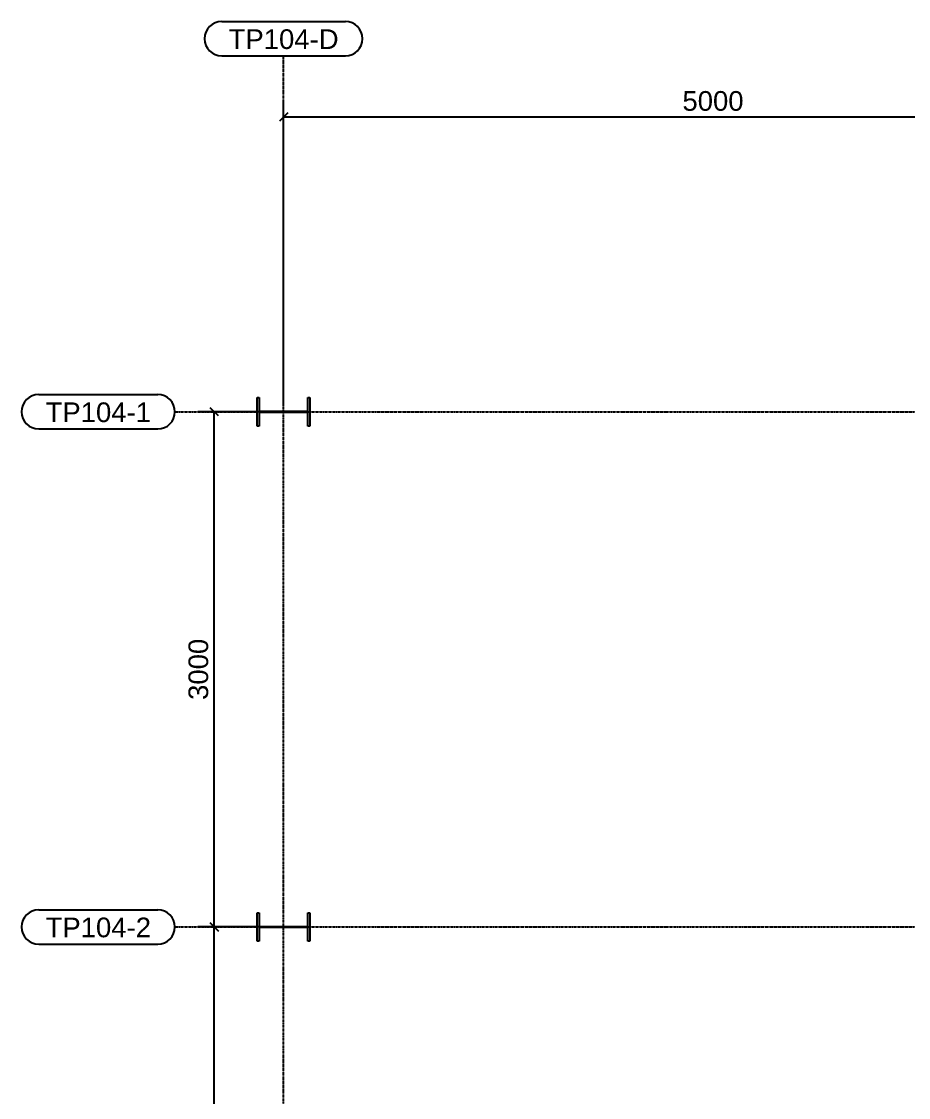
# Model space of a CAD drawing. Header units: millimetres. Extents: x 2102 to 21371, y 12217 to 26594.
# Drawn here: x 2106 to 7270, y 20328 to 26594 of the extents above; entities that cross this region are included whole.
import ezdxf

# ---------------------------------------------------------------- set-up
doc = ezdxf.new("R2010")
doc.units = ezdxf.units.MM
doc.linetypes.add('CENTER', pattern=[12.7, 7.9375, -1.5875, 1.5875, -1.5875])
doc.linetypes.add('DXK_LINE_DOT5', pattern=[7.8785, 2.979, -0.9799, 0.9799, -0.9799, 0.9799, -0.9799])
for name, color, linetype in [('10', 7, 'Continuous'), ('2', 7, 'Continuous'), ('4', 7, 'Continuous'), ('6', 7, 'Continuous')]:
    doc.layers.add(name, color=color, linetype=linetype)
doc.styles.add('Arial', font='arial.ttf', dxfattribs={"height": 0.2})

# ---------------------------------------------------------------- blocks, each defined once
blk = doc.blocks.new('GridLine-116860372-116901 - 114867')
at = {"layer": '10', "color": 7, "linetype": 'Continuous'}
for p, q in [((2875.5, 27911.7), (3775.6, 27911.7)), ((2875.5, 27661.7), (3775.6, 27661.7))]:
    blk.add_line(p, q, dxfattribs=at)
for centre, start, end in [((2875.5, 27786.7), 90, 270), ((3775.6, 27786.7), 270, 90)]:
    blk.add_arc(centre, 125, start, end, dxfattribs=at)
at = {"layer": '2', "color": 7, "linetype": 'DXK_LINE_DOT5'}
blk.add_line((3325.6, 12454.5), (3325.6, 27661.7), dxfattribs=at)
at = {"layer": '10', "color": 7, "linetype": 'Continuous', "style": 'Arial'}
blk.add_text('TP104-D', height=143.26, dxfattribs=at).set_placement((2925.5, 27711.7))
blk = doc.blocks.new('GridLine-116860372-116906 - 114867')
at = {"layer": '10', "color": 7, "linetype": 'Continuous'}
for p, q in [((1543.5, 21445.8), (2410.4, 21445.8)), ((1543.5, 21195.8), (2410.4, 21195.8))]:
    blk.add_line(p, q, dxfattribs=at)
for centre, start, end in [((1543.5, 21320.8), 90, 270), ((2410.4, 21320.8), 270, 90)]:
    blk.add_arc(centre, 125, start, end, dxfattribs=at)
at = {"layer": '2', "color": 7, "linetype": 'DXK_LINE_DOT5'}
blk.add_line((2535.4, 21320.8), (24512.1, 21320.8), dxfattribs=at)
at = {"layer": '10', "color": 7, "linetype": 'Continuous', "style": 'Arial'}
blk.add_text('TP104-2', height=143.26, dxfattribs=at).set_placement((1593.5, 21245.8))
blk = doc.blocks.new('GridLine-116860372-116908 - 114867')
at = {"layer": '10', "color": 7, "linetype": 'Continuous'}
for p, q in [((1543.5, 25195.8), (2410.4, 25195.8)), ((1543.5, 24945.8), (2410.4, 24945.8))]:
    blk.add_line(p, q, dxfattribs=at)
for centre, start, end in [((1543.5, 25070.8), 90, 270), ((2410.4, 25070.8), 270, 90)]:
    blk.add_arc(centre, 125, start, end, dxfattribs=at)
at = {"layer": '2', "color": 7, "linetype": 'DXK_LINE_DOT5'}
blk.add_line((2535.4, 25070.8), (24512.1, 25070.8), dxfattribs=at)
at = {"layer": '10', "color": 7, "linetype": 'Continuous', "style": 'Arial'}
blk.add_text('TP104-1', height=143.26, dxfattribs=at).set_placement((1593.5, 24995.8))
blk = doc.blocks.new('Part-116860372-114882 - 114867')
at = {"layer": '4', "linetype": 'Continuous'}
blk.add_hatch(color=4, dxfattribs=at).paths.add_polyline_path([(3325.6, 21315.8, -1), (3325.6, 21325.8, -1)])
at = {"layer": '2', "color": 2, "linetype": 'Continuous'}
for p, q in [((3133.9, 21217.3), (3133.9, 21424.4)), ((3133.9, 21424.4), (3148.7, 21424.4)), ((3148.7, 21424.4), (3148.7, 21325)), ((3502.4, 21424.4), (3517.2, 21424.4)), ((3502.4, 21325), (3502.4, 21424.4)), ((3517.2, 21424.4), (3517.2, 21217.3)), ((3148.7, 21325), (3502.4, 21325)), ((3502.4, 21316.6), (3148.7, 21316.6)), ((3148.7, 21316.6), (3148.7, 21217.3)), ((3502.4, 21217.3), (3502.4, 21316.6)), ((3148.7, 21217.3), (3133.9, 21217.3)), ((3517.2, 21217.3), (3502.4, 21217.3))]:
    blk.add_line(p, q, dxfattribs=at)
at = {"layer": '4', "color": 4, "linetype": 'CENTER'}
blk.add_line((3325.6, 21320.8), (3325.6, 21320.8), dxfattribs=at)
at = {"layer": '4', "color": 4, "linetype": 'Continuous'}
blk.add_circle((3325.6, 21320.8), 5, dxfattribs=at)
blk = doc.blocks.new('Part-116860372-114881 - 114867')
at = {"layer": '4', "linetype": 'Continuous'}
blk.add_hatch(color=4, dxfattribs=at).paths.add_polyline_path([(3325.6, 25065.8, -1), (3325.6, 25075.8, -1)])
at = {"layer": '2', "color": 2, "linetype": 'Continuous'}
for p, q in [((3133.9, 24967.3), (3133.9, 25174.4)), ((3133.9, 25174.4), (3148.7, 25174.4)), ((3148.7, 25174.4), (3148.7, 25075)), ((3502.4, 25174.4), (3517.2, 25174.4)), ((3502.4, 25075), (3502.4, 25174.4)), ((3517.2, 25174.4), (3517.2, 24967.3)), ((3148.7, 25075), (3502.4, 25075)), ((3502.4, 25066.6), (3148.7, 25066.6)), ((3148.7, 25066.6), (3148.7, 24967.3)), ((3502.4, 24967.3), (3502.4, 25066.6)), ((3148.7, 24967.3), (3133.9, 24967.3)), ((3517.2, 24967.3), (3502.4, 24967.3))]:
    blk.add_line(p, q, dxfattribs=at)
at = {"layer": '4', "color": 4, "linetype": 'CENTER'}
blk.add_line((3325.6, 25070.8), (3325.6, 25070.8), dxfattribs=at)
at = {"layer": '4', "color": 4, "linetype": 'Continuous'}
blk.add_circle((3325.6, 25070.8), 5, dxfattribs=at)
blk = doc.blocks.new('StraightDimension-116860372-119751 - 114867')
at = {"layer": '6', "color": 3, "linetype": 'Continuous'}
for p, q in [((3325.6, 25120.8), (3325.6, 27337)), ((9575.6, 25120.8), (9575.6, 27337)), ((3355.6, 27247), (3295.6, 27187)), ((3325.6, 27217), (9575.6, 27217)), ((9545.6, 27187), (9605.6, 27247))]:
    blk.add_line(p, q, dxfattribs=at)
at = {"color": 0}
blk.add_wipeout([(6702.9, 27232), (6702.9, 27442), (6198.2, 27442), (6198.2, 27232)], dxfattribs=at).dxf.layer = '6'
at = {"layer": '6', "color": 7, "style": 'Arial'}
blk.add_text('5000', height=143.26, dxfattribs=at).set_placement((6228.2, 27262))
blk = doc.blocks.new('StraightDimension-116860372-160369 - 114867')
at = {"layer": '6', "color": 3, "linetype": 'Continuous'}
for p, q in [((3275.6, 25070.8), (2701.7, 25070.8)), ((2851.7, 25040.8), (2791.7, 25100.8)), ((2821.7, 21320.8), (2821.7, 25070.8)), ((3275.6, 21320.8), (2701.7, 21320.8)), ((2791.7, 21350.8), (2851.7, 21290.8))]:
    blk.add_line(p, q, dxfattribs=at)
at = {"color": 0}
blk.add_wipeout([(2806.7, 23448.2), (2596.7, 23448.2), (2596.7, 22943.5), (2806.7, 22943.5)], dxfattribs=at).dxf.layer = '6'
at = {"layer": '6', "color": 7, "style": 'Arial'}
blk.add_text('3000', height=143.26, rotation=90.00021, dxfattribs=at).set_placement((2776.7, 22973.5))
blk = doc.blocks.new('StraightDimension-116860372-160370 - 114867')
at = {"layer": '6', "color": 3, "linetype": 'Continuous'}
for p, q in [((3275.6, 21320.8), (2701.7, 21320.8)), ((2851.7, 21290.8), (2791.7, 21350.8)), ((2821.7, 12570.8), (2821.7, 21320.8))]:
    blk.add_line(p, q, dxfattribs=at)

msp = doc.modelspace()

# ---------------------------------------------------------------- block references
at = {"xscale": 0.8, "yscale": 0.8, "zscale": 0.8}
for name in ['GridLine-116860372-116901 - 114867', 'GridLine-116860372-116908 - 114867', 'Part-116860372-114881 - 114867', 'GridLine-116860372-116906 - 114867', 'Part-116860372-114882 - 114867']:
    msp.add_blockref(name, (971.5, 4264.2), dxfattribs=at)

# ---------------------------------------------------------------- next in the draw order: block references
msp.add_blockref('StraightDimension-116860372-119751 - 114867', (971.5, 4264.2), dxfattribs=at)

# ---------------------------------------------------------------- next in the draw order: block references
msp.add_blockref('StraightDimension-116860372-160369 - 114867', (971.5, 4264.2), dxfattribs=at)

# ---------------------------------------------------------------- next in the draw order: block references
msp.add_blockref('StraightDimension-116860372-160370 - 114867', (971.5, 4264.2), dxfattribs=at)

doc.saveas('drawing.dxf')
